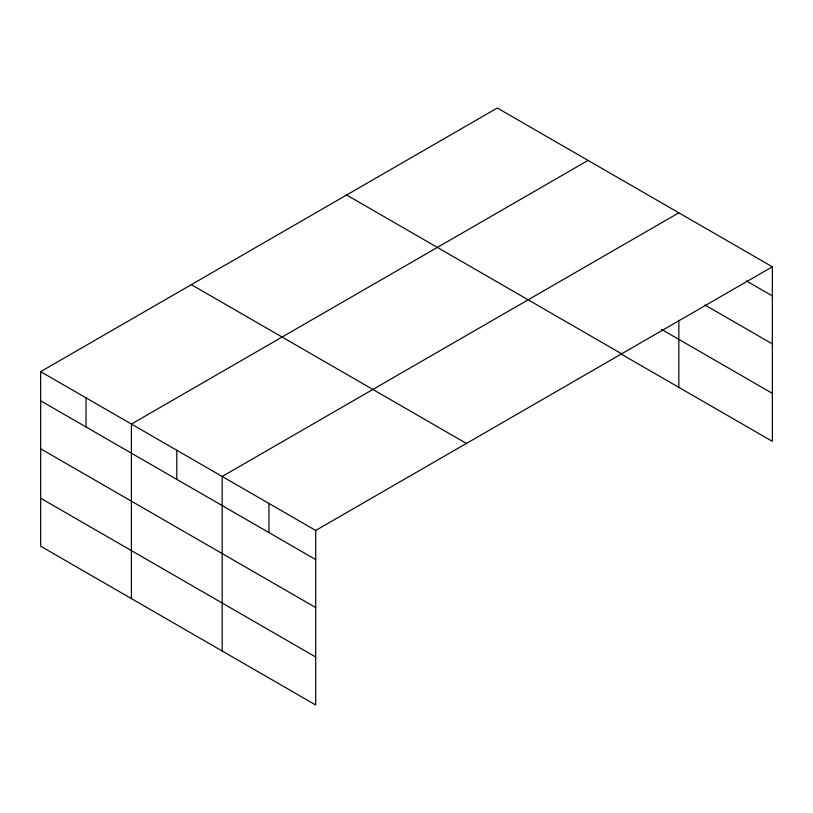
<?xml version="1.0" encoding="UTF-8"?>
<svg xmlns="http://www.w3.org/2000/svg" width="813" height="813" viewBox="0 0 813 813"><rect width="100%" height="100%" fill="white"/><g stroke="black" fill="none" stroke-linecap="round" stroke-linejoin="round"><path stroke-width="1.22" d="M772.35 266.806L497.302 108.007L40.65 371.653L40.65 546.194L315.698 704.993L315.698 530.452L772.35 266.806L772.35 441.347L620.482 353.675M588.073 160.405L131.411 424.051L131.411 598.602M678.835 212.813L222.183 476.459L222.183 651M746.253 280.861L772.35 295.932M704.932 304.997L772.35 343.919M661.548 329.387L772.35 393.36M346.612 195.008L621.65 353.807M191.35 284.652L466.388 443.441M40.65 371.653L315.698 530.452M40.65 400.779L315.698 559.578M40.65 448.766L315.698 607.565M40.65 498.206L315.698 657.006M678.835 320.352L678.835 387.354M268.94 503.45L268.94 532.586M176.797 450.26L176.797 479.385M86.036 397.852L86.036 426.977"/></g></svg>
